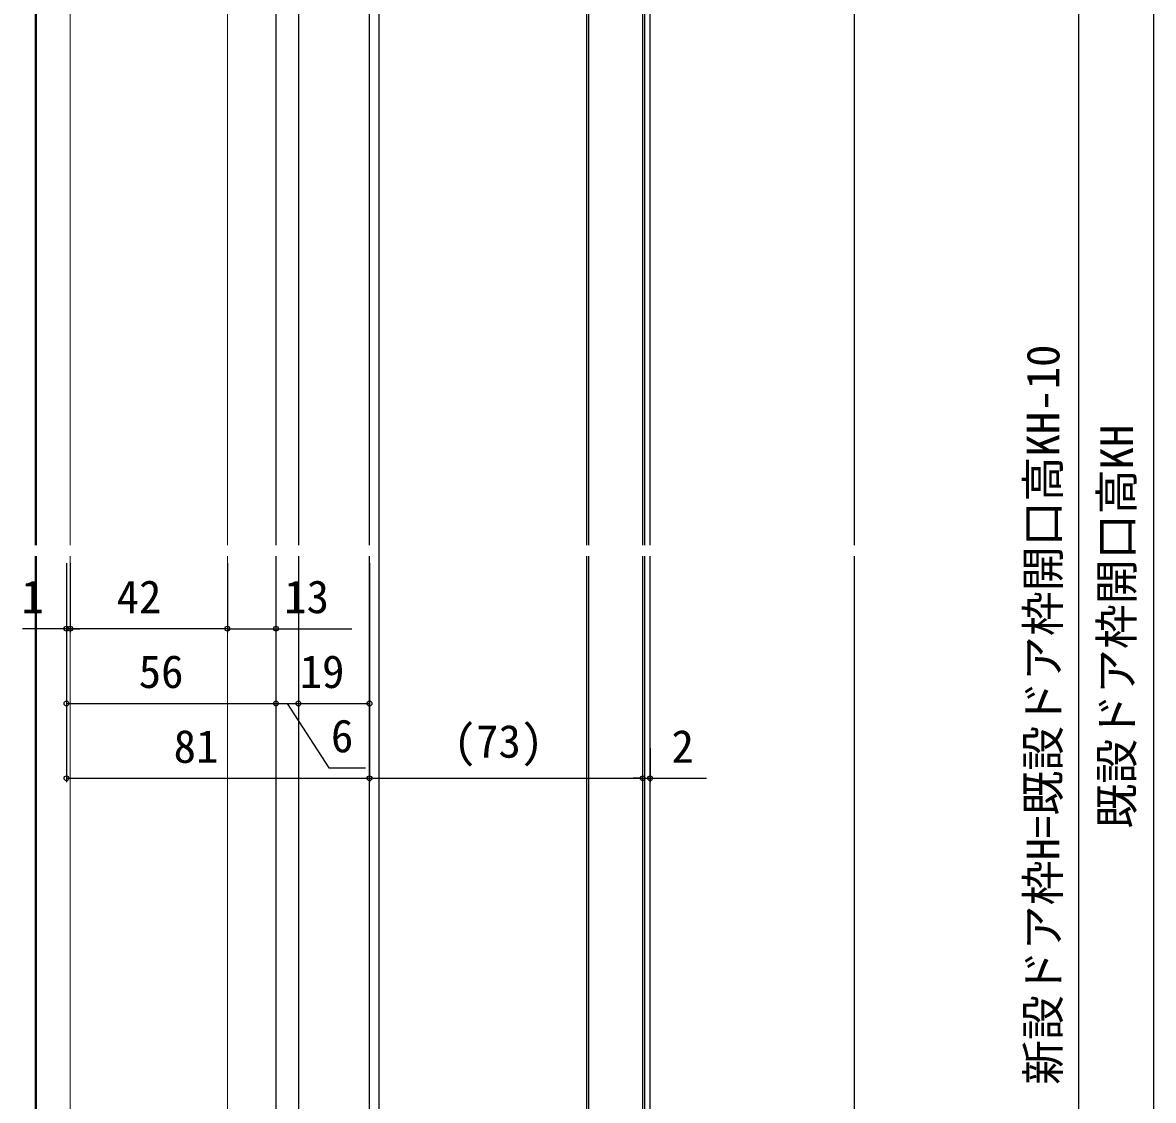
# Model space of a CAD drawing. Units: millimetres, scale not verified. Extents: x -525 to 525, y -783 to 779.
# Drawn here: x -245.7 to 56.6, y -31.4 to 256.7 of the extents above; entities that cross this region are included whole.
import ezdxf
from ezdxf.enums import TextEntityAlignment as Align

# ---------------------------------------------------------------- set-up
doc = ezdxf.new("R2010")
doc.units = ezdxf.units.MM
doc.header["$LTSCALE"] = 4
for name, color, linetype in [('0-4_YKK_12', 2, 'Continuous'), ('0-6_YKK_D', 6, 'Continuous'), ('0-8_YSS_K', 3, 'Continuous')]:
    doc.layers.add(name, color=color, linetype=linetype)
doc.layers.add('0-5_YKK_13', color=4, linetype='Continuous', lineweight=18)
doc.styles.add('ＭＳ ゴシック', font='')
doc.styles.get('ＭＳ ゴシック').set_extended_font_data('MS Gothic')

msp = doc.modelspace()

# ---------------------------------------------------------------- linework, layer by layer
at = {"layer": '0-4_YKK_12'}
for p, q in [((-150.449, 508.192), (-150.449, -182.947)), ((-79.453, 352.83), (-79.453, 117.057)), ((-77.953, 117.057), (-77.953, 352.83)), ((-242.25, 117.057), (-242.25, 320.43)), ((-152.949, 117.057), (-152.95, 315.329)), ((-94.95, 312.83), (-94.95, 117.057)), ((-94.45, 312.83), (-94.451, 117.057)), ((-79.95, 312.83), (-79.951, 117.057)), ((-242.049, 295.33), (-242.049, 117.057)), ((-177.95, 286.829), (-177.95, 117.057)), ((-171.949, 286.829), (-171.949, 117.057)), ((-242.25, -128.171), (-242.25, 114.057)), ((-242.25, -128.17), (-242.25, 114.057)), ((-242.049, 114.057), (-242.049, -36.886)), ((-152.949, -36.886), (-152.949, 114.057)), ((-94.95, 114.057), (-94.95, -91.17)), ((-94.453, 114.057), (-94.454, -91.17)), ((-79.953, 114.057), (-79.954, -91.17)), ((-79.453, 114.057), (-79.453, -91.17)), ((-77.953, -91.17), (-77.953, 114.057))]:
    msp.add_line(p, q, dxfattribs=at)
for points in [[(-177.95, 114.057), (-177.95, -36.887), (-177.95, -91.914)], [(-171.949, 114.057), (-171.949, -36.887), (-171.949, -91.07)]]:
    msp.add_lwpolyline(points, dxfattribs=at)
at = {"layer": '0-5_YKK_13'}
msp.add_line((-190.949, 117.057), (-190.949, 295.33), dxfattribs=at)
for points in [[(-190.949, 295.33), (-232.949, 295.33), (-232.949, 117.057)], [(-232.949, 114.057), (-232.949, -36.886), (-232.949, -100.67), (-190.949, -100.67), (-190.949, -36.886), (-190.949, 114.057)]]:
    msp.add_lwpolyline(points, dxfattribs=at)
at = {"layer": '0-6_YKK_D'}
for p, q in [((56.551, 337.33), (56.551, -100.67)), ((36.551, 327.33), (36.551, -100.67)), ((-233.949, 112.23), (-233.949, 73.7)), ((-233.949, 112.23), (-233.949, 53.7)), ((-233.949, 112.23), (-233.949, 93.7)), ((-232.949, 112.23), (-232.949, 93.7)), ((-232.949, 112.23), (-232.949, 93.7)), ((-190.949, 112.23), (-190.949, 93.7)), ((-190.949, 112.23), (-190.949, 93.7)), ((-177.949, 112.23), (-177.949, 93.7)), ((-177.949, 112.23), (-177.949, 73.7)), ((-177.949, 112.23), (-177.949, 73.7)), ((-171.949, 112.23), (-171.949, 73.7)), ((-171.949, 112.23), (-171.949, 73.7)), ((-152.949, 112.23), (-152.949, 73.7)), ((-152.949, 112.23), (-152.949, 53.7)), ((-152.949, 112.23), (-152.949, 53.7)), ((-79.953, 105.824), (-79.953, 53.7)), ((-233.949, 94.7), (-245.663, 94.7)), ((-232.949, 94.7), (-233.949, 94.7)), ((-190.949, 94.7), (-232.949, 94.7)), ((-232.949, 94.7), (-230.399, 94.7)), ((-233.949, 74.7), (-177.949, 74.7)), ((-177.949, 74.7), (-171.949, 74.7)), ((-171.949, 74.7), (-152.949, 74.7)), ((-79.953, 62.749), (-79.953, 53.7)), ((-77.953, 62.749), (-77.953, 53.7)), ((-233.949, 54.7), (-152.949, 54.7)), ((-152.949, 54.7), (-79.953, 54.7)), ((-79.953, 54.7), (-82.503, 54.7)), ((-79.953, 54.7), (-77.953, 54.7)), ((-77.953, 54.7), (-62.898, 54.7))]:
    msp.add_line(p, q, dxfattribs=at)
for points in [[(-190.949, 94.7), (-177.949, 94.7), (-157.672, 94.7)], [(-174.949, 74.7), (-163.803, 57.514), (-153.984, 57.514)]]:
    msp.add_lwpolyline(points, dxfattribs=at)
for centre in [(-233.949, 94.7), (-232.949, 94.7), (-232.949, 94.7), (-190.949, 94.7), (-190.949, 94.7), (-177.949, 94.7), (-233.949, 74.7), (-177.949, 74.7), (-177.949, 74.7), (-171.949, 74.7), (-171.949, 74.7), (-152.949, 74.7), (-233.949, 54.7), (-152.949, 54.7), (-152.949, 54.7), (-79.953, 54.7), (-79.953, 54.7), (-77.953, 54.7)]:
    msp.add_circle(centre, 0.637, dxfattribs=at)
at = {"layer": '0-8_YSS_K'}
msp.add_line((-23.449, 114.057), (-23.449, -91.17), dxfattribs=at)
msp.add_lwpolyline([(-26.449, 372.83), (-23.449, 372.83), (-23.449, 117.057)], dxfattribs=at)

# ---------------------------------------------------------------- texts
at = {"layer": '0-6_YKK_D', "style": 'ＭＳ ゴシック'}
for s, p in [('新設ドア枠H=既設ドア枠開口高KH-10', (34.083, -27.261)), ('既設ドア枠開口高KH', (53.783, 41.251))]:
    msp.add_text(s, height=8.798, rotation=90, dxfattribs=at).set_placement(p, align=Align.BOTTOM_LEFT)
for s, p in [('1', (-246.004, 96.2)), ('42', (-220.54, 96.2)), ('13', (-175.74, 96.2)), ('56', (-214.642, 76.2)), ('19', (-171.619, 76.2)), ('6', (-163.257, 59.014)), ('(73)', (-130.462, 57.564)), ('81', (-205.306, 56.2)), ('2', (-72.239, 56.2))]:
    msp.add_text(s, height=8.798, dxfattribs=at).set_placement(p, align=Align.BOTTOM_LEFT)

doc.saveas('drawing.dxf')
